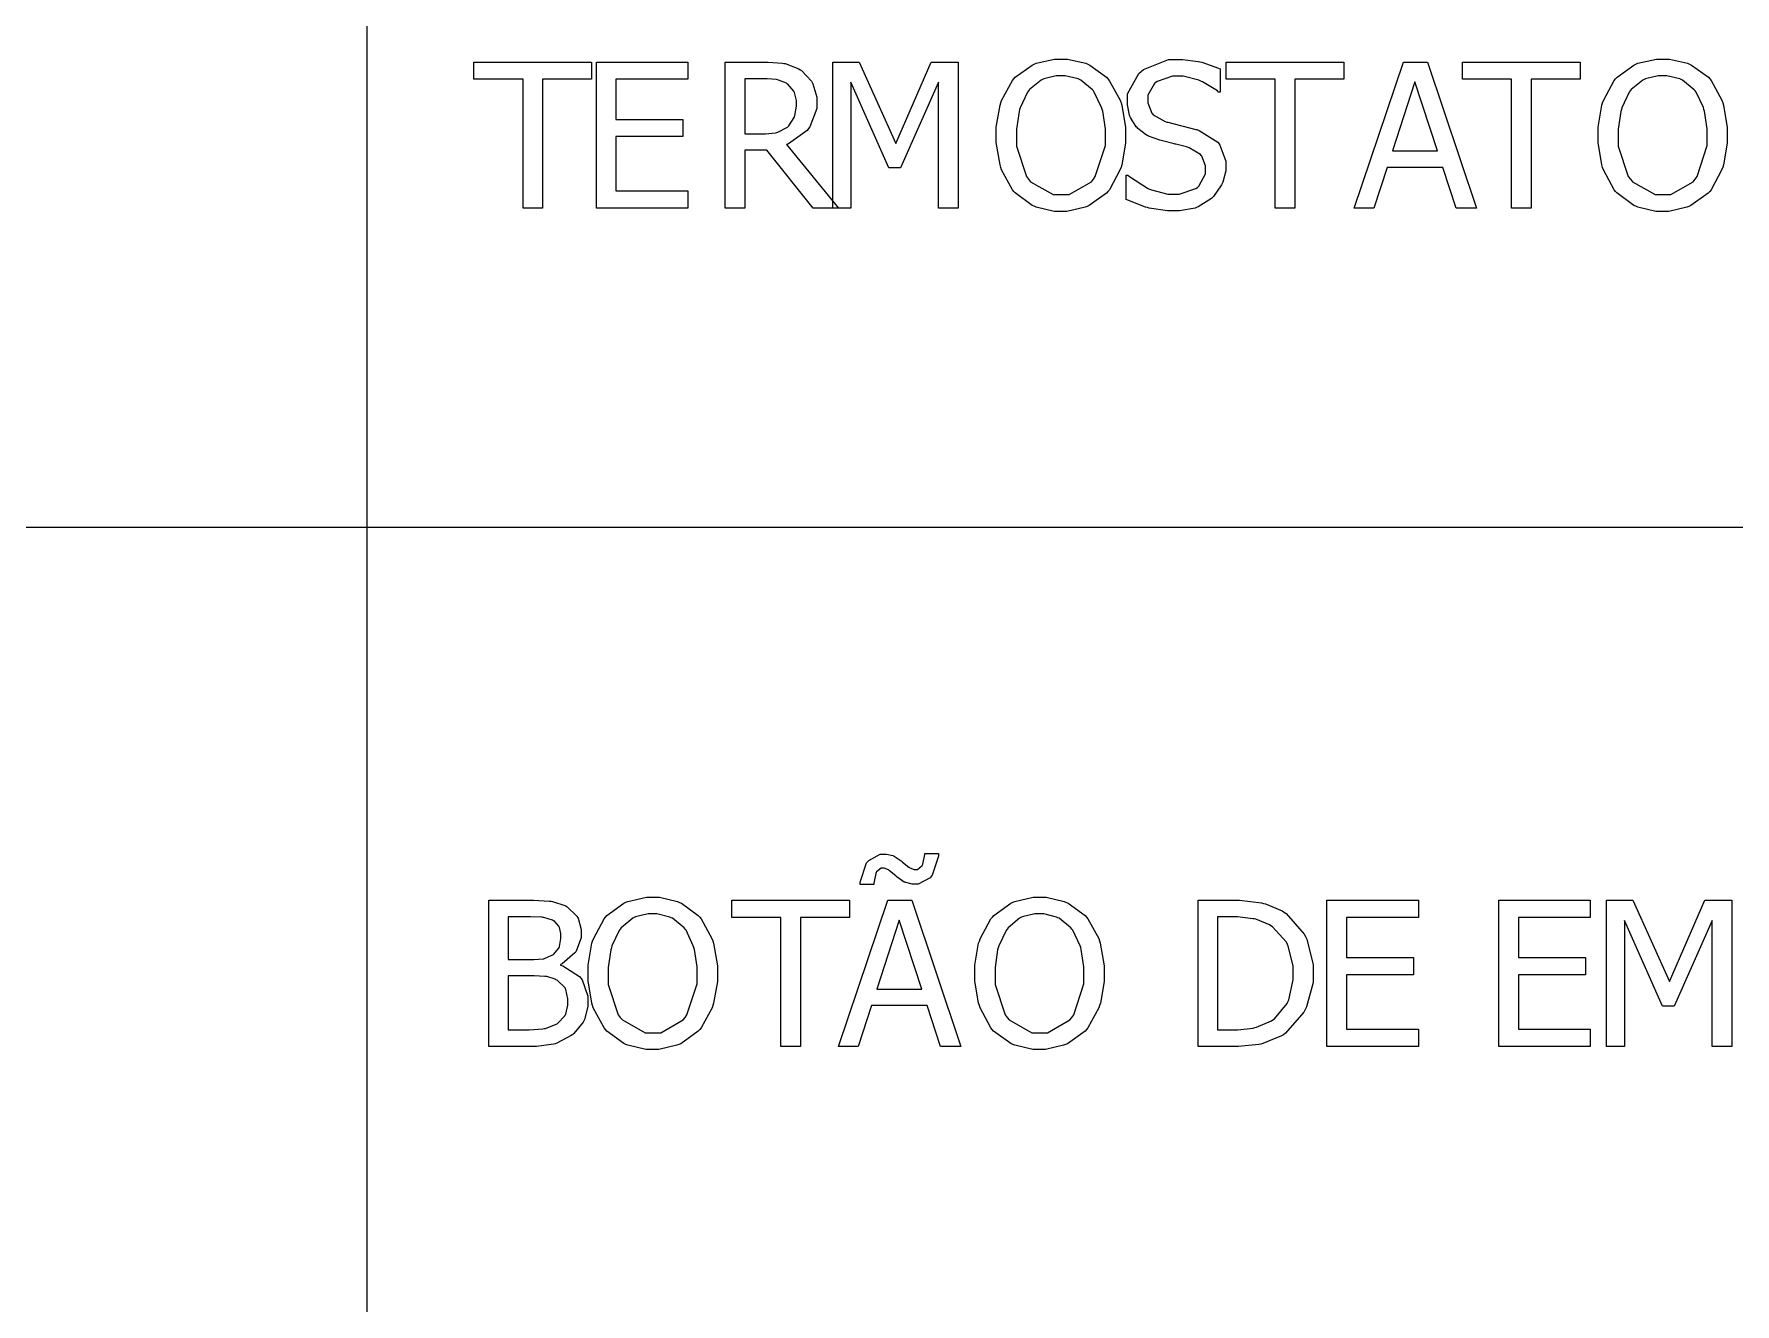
# Model space of a CAD drawing. Header units: millimetres. Extents: x 1974 to 2099, y 1386 to 1555.
# Drawn here: x 2078.661 to 2080.626, y 1483.691 to 1485.159 of the extents above; entities that cross this region are included whole.
import ezdxf

# ---------------------------------------------------------------- set-up
doc = ezdxf.new("R2010")
doc.units = ezdxf.units.MM
doc.layers.add('TEXTO', color=4, linetype='Continuous')

msp = doc.modelspace()

# ---------------------------------------------------------------- linework, layer by layer
at = {"layer": 'TEXTO', "color": 0}
for p, q in [((2079.0454, 1489.868), (2079.0454, 1472.9723)), ((2079.1691, 1485.1063), (2079.1691, 1485.1262)), ((2079.1691, 1485.1262), (2079.3051, 1485.1262)), ((2079.3051, 1485.1262), (2079.3051, 1485.1063)), ((2079.3106, 1484.9573), (2079.3106, 1485.1262)), ((2079.3106, 1485.1262), (2079.4162, 1485.1262)), ((2079.4162, 1485.1262), (2079.4162, 1485.1063)), ((2079.4595, 1484.9573), (2079.4595, 1485.1262)), ((2079.4595, 1485.1262), (2079.503, 1485.1262)), ((2079.503, 1485.1262), (2079.5091, 1485.1262)), ((2079.5091, 1485.1262), (2079.5257, 1485.1249)), ((2079.5257, 1485.1249), (2079.5274, 1485.1246)), ((2079.5274, 1485.1246), (2079.5289, 1485.1244)), ((2079.5289, 1485.1244), (2079.5444, 1485.1182)), ((2079.5838, 1484.9573), (2079.5838, 1485.1262)), ((2079.5838, 1485.1262), (2079.6144, 1485.1262)), ((2079.6144, 1485.1262), (2079.6567, 1485.0322)), ((2079.6567, 1485.0322), (2079.6974, 1485.1262)), ((2079.6974, 1485.1262), (2079.7285, 1485.1262)), ((2079.7285, 1485.1262), (2079.7285, 1484.9573)), ((2079.7285, 1485.1262), (2079.7285, 1485.1262)), ((2079.7946, 1485.1087), (2079.8143, 1485.1228)), ((2079.8143, 1485.1228), (2079.8166, 1485.1238)), ((2079.8166, 1485.1238), (2079.8189, 1485.1249)), ((2079.8189, 1485.1249), (2079.8402, 1485.1297)), ((2079.8402, 1485.1297), (2079.8474, 1485.1297)), ((2079.8474, 1485.1297), (2079.8551, 1485.1297)), ((2079.8551, 1485.1297), (2079.8762, 1485.1248)), ((2079.8762, 1485.1248), (2079.8785, 1485.1238)), ((2079.8785, 1485.1238), (2079.8807, 1485.1228)), ((2079.8807, 1485.1228), (2079.9002, 1485.1086)), ((2079.9429, 1485.1177), (2079.9716, 1485.1293)), ((2079.9716, 1485.1293), (2079.9811, 1485.1293)), ((2079.9811, 1485.1293), (2079.9878, 1485.1293)), ((2079.9878, 1485.1293), (2080.0059, 1485.1269)), ((2080.0059, 1485.1269), (2080.008, 1485.1264)), ((2080.008, 1485.1264), (2080.0101, 1485.1259)), ((2080.0101, 1485.1259), (2080.0296, 1485.1193)), ((2080.0384, 1485.1063), (2080.0384, 1485.1262)), ((2080.0384, 1485.1262), (2080.1743, 1485.1262)), ((2080.1743, 1485.1262), (2080.1743, 1485.1063)), ((2080.1863, 1484.9573), (2080.2433, 1485.1262)), ((2080.2433, 1485.1262), (2080.271, 1485.1262)), ((2080.271, 1485.1262), (2080.3278, 1484.9573)), ((2080.3116, 1485.1063), (2080.3116, 1485.1262)), ((2080.3116, 1485.1262), (2080.4475, 1485.1262)), ((2080.4475, 1485.1262), (2080.4475, 1485.1063)), ((2080.4901, 1485.1087), (2080.5097, 1485.1228)), ((2080.5097, 1485.1228), (2080.512, 1485.1238)), ((2080.512, 1485.1238), (2080.5142, 1485.1249)), ((2080.5142, 1485.1249), (2080.5357, 1485.1297)), ((2080.5357, 1485.1297), (2080.5429, 1485.1297)), ((2080.5429, 1485.1297), (2080.5506, 1485.1297)), ((2080.5506, 1485.1297), (2080.5716, 1485.1248)), ((2080.5716, 1485.1248), (2080.5739, 1485.1238)), ((2080.5739, 1485.1238), (2080.5761, 1485.1228)), ((2080.5761, 1485.1228), (2080.5957, 1485.1086)), ((2079.2258, 1485.1063), (2079.1691, 1485.1063)), ((2079.2258, 1484.9573), (2079.2258, 1485.1063)), ((2079.3051, 1485.1063), (2079.2483, 1485.1063)), ((2079.2483, 1485.1063), (2079.2483, 1484.9573)), ((2079.4162, 1485.1063), (2079.3331, 1485.1063)), ((2079.3331, 1485.1063), (2079.3331, 1485.0599)), ((2079.5042, 1485.1069), (2079.482, 1485.1069)), ((2079.482, 1485.1069), (2079.482, 1485.0432)), ((2079.5078, 1485.1069), (2079.5042, 1485.1069)), ((2079.5189, 1485.1059), (2079.5078, 1485.1069)), ((2079.5199, 1485.1056), (2079.5189, 1485.1059)), ((2079.521, 1485.1054), (2079.5199, 1485.1056)), ((2079.5302, 1485.1017), (2079.521, 1485.1054)), ((2079.5311, 1485.1012), (2079.5302, 1485.1017)), ((2079.5444, 1485.1182), (2079.5461, 1485.1172)), ((2079.5461, 1485.1172), (2079.5475, 1485.1164)), ((2079.5475, 1485.1164), (2079.5592, 1485.1041)), ((2079.5592, 1485.1041), (2079.5601, 1485.1026)), ((2079.5601, 1485.1026), (2079.5609, 1485.1012)), ((2079.6485, 1485.0039), (2079.6047, 1485.1028)), ((2079.6047, 1485.1028), (2079.6047, 1484.9573)), ((2079.7061, 1485.1028), (2079.6621, 1485.0039)), ((2079.7061, 1484.9573), (2079.7061, 1485.1028)), ((2079.7789, 1485.0819), (2079.7914, 1485.1049)), ((2079.7914, 1485.1049), (2079.793, 1485.1067)), ((2079.793, 1485.1067), (2079.7946, 1485.1087)), ((2079.8246, 1485.1054), (2079.8111, 1485.0944)), ((2079.8261, 1485.1061), (2079.8246, 1485.1054)), ((2079.8276, 1485.1069), (2079.8261, 1485.1061)), ((2079.8421, 1485.1104), (2079.8276, 1485.1069)), ((2079.8474, 1485.1104), (2079.8421, 1485.1104)), ((2079.8523, 1485.1104), (2079.8474, 1485.1104)), ((2079.8672, 1485.1067), (2079.8523, 1485.1104)), ((2079.8688, 1485.106), (2079.8672, 1485.1067)), ((2079.8703, 1485.1053), (2079.8688, 1485.106)), ((2079.8838, 1485.0943), (2079.8703, 1485.1053)), ((2079.9002, 1485.1086), (2079.9018, 1485.1067)), ((2079.9018, 1485.1067), (2079.9033, 1485.1049)), ((2079.9018, 1485.1067), (2079.9018, 1485.1067)), ((2079.9033, 1485.1049), (2079.9159, 1485.082)), ((2079.9242, 1485.0896), (2079.9376, 1485.1131)), ((2079.9376, 1485.1131), (2079.9403, 1485.1154)), ((2079.9403, 1485.1154), (2079.9429, 1485.1177)), ((2079.9556, 1485.1014), (2079.9477, 1485.0879)), ((2079.9573, 1485.1026), (2079.9556, 1485.1014)), ((2079.9588, 1485.1038), (2079.9573, 1485.1026)), ((2079.9762, 1485.1099), (2079.9588, 1485.1038)), ((2079.9826, 1485.1099), (2079.9762, 1485.1099)), ((2079.9886, 1485.1099), (2079.9826, 1485.1099)), ((2080.007, 1485.1053), (2079.9886, 1485.1099)), ((2080.0091, 1485.1043), (2080.007, 1485.1053)), ((2080.0111, 1485.1035), (2080.0091, 1485.1043)), ((2080.0283, 1485.0928), (2080.0111, 1485.1035)), ((2080.0296, 1485.1193), (2080.0314, 1485.1184)), ((2080.0314, 1485.1184), (2080.0314, 1485.0915)), ((2080.0951, 1485.1063), (2080.0384, 1485.1063)), ((2080.0951, 1484.9573), (2080.0951, 1485.1063)), ((2080.1743, 1485.1063), (2080.1176, 1485.1063)), ((2080.1176, 1485.1063), (2080.1176, 1484.9573)), ((2080.2565, 1485.1033), (2080.2306, 1485.0237)), ((2080.2827, 1485.0237), (2080.2565, 1485.1033)), ((2080.3683, 1485.1063), (2080.3116, 1485.1063)), ((2080.3683, 1484.9573), (2080.3683, 1485.1063)), ((2080.4475, 1485.1063), (2080.3909, 1485.1063)), ((2080.3909, 1485.1063), (2080.3909, 1484.9573)), ((2080.4744, 1485.0819), (2080.4868, 1485.1049)), ((2080.4868, 1485.1049), (2080.4884, 1485.1067)), ((2080.4884, 1485.1067), (2080.4901, 1485.1087)), ((2080.52, 1485.1054), (2080.5066, 1485.0944)), ((2080.5215, 1485.1061), (2080.52, 1485.1054)), ((2080.523, 1485.1069), (2080.5215, 1485.1061)), ((2080.5375, 1485.1104), (2080.523, 1485.1069)), ((2080.543, 1485.1104), (2080.5375, 1485.1104)), ((2080.5478, 1485.1104), (2080.543, 1485.1104)), ((2080.5626, 1485.1067), (2080.5478, 1485.1104)), ((2080.5642, 1485.106), (2080.5626, 1485.1067)), ((2080.5657, 1485.1053), (2080.5642, 1485.106)), ((2080.5792, 1485.0943), (2080.5657, 1485.1053)), ((2080.5957, 1485.1086), (2080.5973, 1485.1067)), ((2080.5973, 1485.1067), (2080.5988, 1485.1049)), ((2080.5973, 1485.1067), (2080.5973, 1485.1067)), ((2080.5988, 1485.1049), (2080.6113, 1485.082)), ((2079.532, 1485.1005), (2079.5311, 1485.1012)), ((2079.5387, 1485.0927), (2079.532, 1485.1005)), ((2079.5392, 1485.0917), (2079.5387, 1485.0927)), ((2079.5395, 1485.0909), (2079.5392, 1485.0917)), ((2079.5418, 1485.0819), (2079.5395, 1485.0909)), ((2079.5418, 1485.0786), (2079.5418, 1485.0819)), ((2079.5609, 1485.1012), (2079.5652, 1485.0856)), ((2079.5652, 1485.0856), (2079.5652, 1485.0804)), ((2079.778, 1485.0791), (2079.7789, 1485.0819)), ((2079.8087, 1485.0915), (2079.8002, 1485.0734)), ((2079.8099, 1485.0929), (2079.8087, 1485.0915)), ((2079.8111, 1485.0944), (2079.8099, 1485.0929)), ((2079.8849, 1485.0929), (2079.8838, 1485.0943)), ((2079.8859, 1485.0915), (2079.8849, 1485.0929)), ((2079.8944, 1485.0736), (2079.8859, 1485.0915)), ((2079.9159, 1485.082), (2079.9169, 1485.0792)), ((2079.9242, 1485.081), (2079.9242, 1485.0896)), ((2079.9477, 1485.0879), (2079.9477, 1485.0833)), ((2079.9477, 1485.0833), (2079.9477, 1485.079)), ((2080.0296, 1485.0915), (2080.0283, 1485.0928)), ((2080.0314, 1485.0915), (2080.0296, 1485.0915)), ((2080.4735, 1485.0791), (2080.4744, 1485.0819)), ((2080.5043, 1485.0915), (2080.4957, 1485.0734)), ((2080.5054, 1485.0929), (2080.5043, 1485.0915)), ((2080.5066, 1485.0944), (2080.5054, 1485.0929)), ((2080.5804, 1485.0929), (2080.5792, 1485.0943)), ((2080.5814, 1485.0915), (2080.5804, 1485.0929)), ((2080.5899, 1485.0736), (2080.5814, 1485.0915)), ((2080.6113, 1485.082), (2080.6122, 1485.0792)), ((2079.533, 1485.0527), (2079.5391, 1485.0622)), ((2079.5391, 1485.0622), (2079.5394, 1485.0632)), ((2079.5394, 1485.0632), (2079.5398, 1485.0643)), ((2079.5398, 1485.0643), (2079.5418, 1485.0751)), ((2079.5418, 1485.0751), (2079.5418, 1485.0786)), ((2079.5418, 1485.0786), (2079.5418, 1485.0786)), ((2079.5652, 1485.0726), (2079.5574, 1485.0515)), ((2079.5652, 1485.0804), (2079.5652, 1485.0726)), ((2079.7727, 1485.0511), (2079.7771, 1485.0765)), ((2079.7771, 1485.0765), (2079.778, 1485.0791)), ((2079.799, 1485.0691), (2079.7961, 1485.0486)), ((2079.7996, 1485.0712), (2079.799, 1485.0691)), ((2079.8002, 1485.0734), (2079.7996, 1485.0712)), ((2079.8951, 1485.0715), (2079.8944, 1485.0736)), ((2079.8957, 1485.0693), (2079.8951, 1485.0715)), ((2079.8988, 1485.0491), (2079.8957, 1485.0693)), ((2079.9169, 1485.0792), (2079.9177, 1485.0765)), ((2079.9177, 1485.0765), (2079.9221, 1485.0504)), ((2079.9242, 1485.0769), (2079.9242, 1485.081)), ((2079.9267, 1485.0648), (2079.9242, 1485.0769)), ((2079.9272, 1485.0635), (2079.9267, 1485.0648)), ((2079.9277, 1485.0622), (2079.9272, 1485.0635)), ((2079.9345, 1485.0514), (2079.9277, 1485.0622)), ((2079.9477, 1485.079), (2079.9524, 1485.0673)), ((2079.9524, 1485.0673), (2079.9534, 1485.0662)), ((2079.9534, 1485.0662), (2079.9542, 1485.0652)), ((2079.9542, 1485.0652), (2079.968, 1485.0574)), ((2080.4682, 1485.0511), (2080.4725, 1485.0765)), ((2080.4725, 1485.0765), (2080.4735, 1485.0791)), ((2080.4944, 1485.0691), (2080.4915, 1485.0486)), ((2080.4951, 1485.0712), (2080.4944, 1485.0691)), ((2080.4957, 1485.0734), (2080.4951, 1485.0712)), ((2080.5906, 1485.0715), (2080.5899, 1485.0736)), ((2080.5911, 1485.0693), (2080.5906, 1485.0715)), ((2080.5942, 1485.0491), (2080.5911, 1485.0693)), ((2080.6122, 1485.0792), (2080.6131, 1485.0765)), ((2080.6131, 1485.0765), (2080.6175, 1485.0504)), ((2079.3331, 1485.0599), (2079.4105, 1485.0599)), ((2079.4105, 1485.0599), (2079.4105, 1485.0401)), ((2079.482, 1485.0432), (2079.5017, 1485.0432)), ((2079.5017, 1485.0432), (2079.506, 1485.0432)), ((2079.506, 1485.0432), (2079.5177, 1485.0446)), ((2079.5177, 1485.0446), (2079.5191, 1485.0448)), ((2079.5191, 1485.0448), (2079.5204, 1485.0452)), ((2079.5204, 1485.0452), (2079.5313, 1485.051)), ((2079.5313, 1485.051), (2079.5323, 1485.0519)), ((2079.5323, 1485.0519), (2079.533, 1485.0527)), ((2079.5542, 1485.0473), (2079.5328, 1485.0319)), ((2079.5558, 1485.0494), (2079.5542, 1485.0473)), ((2079.5574, 1485.0515), (2079.5558, 1485.0494)), ((2079.7727, 1485.0417), (2079.7727, 1485.0511)), ((2079.7961, 1485.0486), (2079.7961, 1485.0417)), ((2079.8988, 1485.0417), (2079.8988, 1485.0491)), ((2079.9221, 1485.0504), (2079.9221, 1485.0417)), ((2079.9354, 1485.0504), (2079.9345, 1485.0514)), ((2079.9362, 1485.0496), (2079.9354, 1485.0504)), ((2079.9464, 1485.0419), (2079.9362, 1485.0496)), ((2079.968, 1485.0574), (2079.9698, 1485.0569)), ((2079.9698, 1485.0569), (2079.9709, 1485.0566)), ((2079.9709, 1485.0566), (2079.9855, 1485.053)), ((2079.9855, 1485.053), (2079.9873, 1485.0525)), ((2079.9873, 1485.0525), (2079.9889, 1485.0522)), ((2079.9889, 1485.0522), (2080.0032, 1485.0484)), ((2080.0032, 1485.0484), (2080.0044, 1485.0481)), ((2080.0044, 1485.0481), (2080.0073, 1485.0472)), ((2080.0073, 1485.0472), (2080.0286, 1485.0338)), ((2080.4682, 1485.0417), (2080.4682, 1485.0511)), ((2080.4915, 1485.0486), (2080.4915, 1485.0417)), ((2080.5942, 1485.0417), (2080.5942, 1485.0491)), ((2080.6175, 1485.0504), (2080.6175, 1485.0417)), ((2079.4105, 1485.0401), (2079.3331, 1485.0401)), ((2079.3331, 1485.0401), (2079.3331, 1484.9773)), ((2079.5076, 1485.0245), (2079.482, 1485.0245)), ((2079.482, 1485.0245), (2079.482, 1484.9573)), ((2079.5612, 1484.9573), (2079.5076, 1485.0245)), ((2079.5328, 1485.0319), (2079.5302, 1485.0308)), ((2079.5302, 1485.0308), (2079.5903, 1484.9573)), ((2079.5302, 1485.0308), (2079.5302, 1485.0308)), ((2079.7727, 1485.0332), (2079.7727, 1485.0417)), ((2079.7771, 1485.0073), (2079.7727, 1485.0332)), ((2079.7961, 1485.0417), (2079.7961, 1485.029)), ((2079.7961, 1485.029), (2079.8077, 1484.9939)), ((2079.8871, 1484.9939), (2079.8988, 1485.0297)), ((2079.8988, 1485.0297), (2079.8988, 1485.0417)), ((2079.8988, 1485.0417), (2079.8988, 1485.0417)), ((2079.9221, 1485.0325), (2079.9178, 1485.0074)), ((2079.9221, 1485.0417), (2079.9221, 1485.0325)), ((2079.9475, 1485.0413), (2079.9464, 1485.0419)), ((2079.9487, 1485.0407), (2079.9475, 1485.0413)), ((2079.9617, 1485.0358), (2079.9487, 1485.0407)), ((2079.9632, 1485.0355), (2079.9617, 1485.0358)), ((2079.9647, 1485.0351), (2079.9632, 1485.0355)), ((2079.9783, 1485.0318), (2079.9647, 1485.0351)), ((2079.9794, 1485.0315), (2079.9783, 1485.0318)), ((2079.9804, 1485.0313), (2079.9794, 1485.0315)), ((2079.9924, 1485.0281), (2079.9804, 1485.0313)), ((2079.9937, 1485.0277), (2079.9924, 1485.0281)), ((2079.9955, 1485.0272), (2079.9937, 1485.0277)), ((2080.0088, 1485.0194), (2079.9955, 1485.0272)), ((2080.0286, 1485.0338), (2080.0299, 1485.032)), ((2080.0299, 1485.032), (2080.0312, 1485.0302)), ((2080.0312, 1485.0302), (2080.038, 1485.0116)), ((2080.2306, 1485.0237), (2080.2827, 1485.0237)), ((2080.2306, 1485.0237), (2080.2306, 1485.0237)), ((2080.4682, 1485.0332), (2080.4682, 1485.0417)), ((2080.4725, 1485.0073), (2080.4682, 1485.0332)), ((2080.4915, 1485.0417), (2080.4915, 1485.029)), ((2080.4915, 1485.029), (2080.5031, 1484.9939)), ((2080.5826, 1484.9939), (2080.5942, 1485.0297)), ((2080.5942, 1485.0297), (2080.5942, 1485.0417)), ((2080.5942, 1485.0417), (2080.5942, 1485.0417)), ((2080.6175, 1485.0325), (2080.6132, 1485.0074)), ((2080.6175, 1485.0417), (2080.6175, 1485.0325)), ((2079.6621, 1485.0039), (2079.6485, 1485.0039)), ((2079.778, 1485.0045), (2079.7771, 1485.0073)), ((2079.7788, 1485.0018), (2079.778, 1485.0045)), ((2079.9169, 1485.0046), (2079.916, 1485.0019)), ((2079.9178, 1485.0074), (2079.9169, 1485.0046)), ((2080.0096, 1485.0183), (2080.0088, 1485.0194)), ((2080.0104, 1485.0173), (2080.0096, 1485.0183)), ((2080.0146, 1485.0061), (2080.0104, 1485.0173)), ((2080.0146, 1485.0019), (2080.0146, 1485.0061)), ((2080.038, 1485.0116), (2080.038, 1485.0054)), ((2080.038, 1485.0054), (2080.038, 1485.0006)), ((2080.2244, 1485.0045), (2080.209, 1484.9573)), ((2080.2888, 1485.0045), (2080.2244, 1485.0045)), ((2080.3042, 1484.9573), (2080.2888, 1485.0045)), ((2080.4734, 1485.0045), (2080.4725, 1485.0073)), ((2080.4743, 1485.0018), (2080.4734, 1485.0045)), ((2080.6123, 1485.0046), (2080.6114, 1485.0019)), ((2080.6132, 1485.0074), (2080.6123, 1485.0046)), ((2079.7913, 1484.9787), (2079.7788, 1485.0018)), ((2079.8077, 1484.9939), (2079.81, 1484.9908)), ((2079.81, 1484.9908), (2079.8124, 1484.9879)), ((2079.8124, 1484.9879), (2079.8386, 1484.9732)), ((2079.8568, 1484.9732), (2079.8826, 1484.9879)), ((2079.8826, 1484.9879), (2079.8849, 1484.9908)), ((2079.8849, 1484.9908), (2079.8871, 1484.9939)), ((2079.916, 1485.0019), (2079.9034, 1484.9787)), ((2079.923, 1484.9673), (2079.923, 1484.9955)), ((2079.923, 1484.9955), (2079.9247, 1484.9955)), ((2079.9247, 1484.9955), (2079.9265, 1484.9939)), ((2079.9265, 1484.9939), (2079.9475, 1484.9804)), ((2080.0067, 1484.9828), (2080.0146, 1484.9971)), ((2080.0146, 1484.9971), (2080.0146, 1485.0019)), ((2080.0332, 1484.9844), (2080.0238, 1484.9708)), ((2080.0339, 1484.9859), (2080.0332, 1484.9844)), ((2080.0346, 1484.9875), (2080.0339, 1484.9859)), ((2080.038, 1485.0006), (2080.0346, 1484.9875)), ((2080.4867, 1484.9787), (2080.4743, 1485.0018)), ((2080.5031, 1484.9939), (2080.5055, 1484.9908)), ((2080.5055, 1484.9908), (2080.5078, 1484.9879)), ((2080.5078, 1484.9879), (2080.5341, 1484.9732)), ((2080.5523, 1484.9732), (2080.578, 1484.9879)), ((2080.578, 1484.9879), (2080.5803, 1484.9908)), ((2080.5803, 1484.9908), (2080.5826, 1484.9939)), ((2080.6114, 1485.0019), (2080.5989, 1484.9787)), ((2079.3331, 1484.9773), (2079.4162, 1484.9773)), ((2079.4162, 1484.9773), (2079.4162, 1484.9573)), ((2079.7929, 1484.9768), (2079.7913, 1484.9787)), ((2079.7946, 1484.9749), (2079.7929, 1484.9768)), ((2079.8142, 1484.9606), (2079.7946, 1484.9749)), ((2079.8386, 1484.9732), (2079.8474, 1484.9732)), ((2079.8474, 1484.9732), (2079.8568, 1484.9732)), ((2079.9, 1484.9748), (2079.88, 1484.9604)), ((2079.9018, 1484.9768), (2079.9, 1484.9748)), ((2079.9034, 1484.9787), (2079.9018, 1484.9768)), ((2079.9249, 1484.9665), (2079.923, 1484.9673)), ((2079.9452, 1484.9587), (2079.9249, 1484.9665)), ((2079.9475, 1484.9804), (2079.9498, 1484.9794)), ((2079.9498, 1484.9794), (2079.9521, 1484.9784)), ((2079.9521, 1484.9784), (2079.9708, 1484.9737)), ((2079.9708, 1484.9737), (2079.977, 1484.9737)), ((2079.977, 1484.9737), (2079.9839, 1484.9737)), ((2079.9839, 1484.9737), (2080.0034, 1484.9801)), ((2080.0034, 1484.9801), (2080.0051, 1484.9814)), ((2080.0051, 1484.9814), (2080.0067, 1484.9828)), ((2080.0213, 1484.9684), (2080.0059, 1484.9589)), ((2080.0227, 1484.9696), (2080.0213, 1484.9684)), ((2080.0238, 1484.9708), (2080.0227, 1484.9696)), ((2080.4883, 1484.9768), (2080.4867, 1484.9787)), ((2080.49, 1484.9749), (2080.4883, 1484.9768)), ((2080.5097, 1484.9606), (2080.49, 1484.9749)), ((2080.5341, 1484.9732), (2080.543, 1484.9732)), ((2080.543, 1484.9732), (2080.5523, 1484.9732)), ((2080.5955, 1484.9748), (2080.5754, 1484.9604)), ((2080.5973, 1484.9768), (2080.5955, 1484.9748)), ((2080.5989, 1484.9787), (2080.5973, 1484.9768)), ((2079.2483, 1484.9573), (2079.2258, 1484.9573)), ((2079.2483, 1484.9573), (2079.2483, 1484.9573)), ((2079.4162, 1484.9573), (2079.3106, 1484.9573)), ((2079.4162, 1484.9573), (2079.4162, 1484.9573)), ((2079.482, 1484.9573), (2079.4595, 1484.9573)), ((2079.5903, 1484.9573), (2079.5612, 1484.9573)), ((2079.6047, 1484.9573), (2079.5838, 1484.9573)), ((2079.7285, 1484.9573), (2079.7061, 1484.9573)), ((2079.8165, 1484.9596), (2079.8142, 1484.9606)), ((2079.8187, 1484.9586), (2079.8165, 1484.9596)), ((2079.8396, 1484.9537), (2079.8187, 1484.9586)), ((2079.8474, 1484.9537), (2079.8396, 1484.9537)), ((2079.8543, 1484.9537), (2079.8474, 1484.9537)), ((2079.8754, 1484.9585), (2079.8543, 1484.9537)), ((2079.8777, 1484.9594), (2079.8754, 1484.9585)), ((2079.88, 1484.9604), (2079.8777, 1484.9594)), ((2079.9473, 1484.958), (2079.9452, 1484.9587)), ((2079.9494, 1484.9575), (2079.9473, 1484.958)), ((2079.9706, 1484.9542), (2079.9494, 1484.9575)), ((2079.9785, 1484.9542), (2079.9706, 1484.9542)), ((2079.9844, 1484.9542), (2079.9785, 1484.9542)), ((2079.9785, 1484.9542), (2079.9785, 1484.9542)), ((2080.0025, 1484.9575), (2079.9844, 1484.9542)), ((2080.0042, 1484.9583), (2080.0025, 1484.9575)), ((2080.0059, 1484.9589), (2080.0042, 1484.9583)), ((2080.1176, 1484.9573), (2080.0951, 1484.9573)), ((2080.1176, 1484.9573), (2080.1176, 1484.9573)), ((2080.209, 1484.9573), (2080.1863, 1484.9573)), ((2080.209, 1484.9573), (2080.209, 1484.9573)), ((2080.3278, 1484.9573), (2080.3042, 1484.9573)), ((2080.3909, 1484.9573), (2080.3683, 1484.9573)), ((2080.3909, 1484.9573), (2080.3909, 1484.9573)), ((2080.512, 1484.9596), (2080.5097, 1484.9606)), ((2080.5142, 1484.9586), (2080.512, 1484.9596)), ((2080.5351, 1484.9537), (2080.5142, 1484.9586)), ((2080.5429, 1484.9537), (2080.5351, 1484.9537)), ((2080.5498, 1484.9537), (2080.5429, 1484.9537)), ((2080.5708, 1484.9585), (2080.5498, 1484.9537)), ((2080.5731, 1484.9594), (2080.5708, 1484.9585)), ((2080.5754, 1484.9604), (2080.5731, 1484.9594)), ((2098.7779, 1484.5882), (2069.8934, 1484.5882)), ((2079.6155, 1484.1786), (2079.6227, 1484.2007)), ((2079.6227, 1484.2007), (2079.6241, 1484.2022)), ((2079.6241, 1484.2022), (2079.6253, 1484.2036)), ((2079.6253, 1484.2036), (2079.6387, 1484.211)), ((2079.6387, 1484.211), (2079.6432, 1484.211)), ((2079.6432, 1484.211), (2079.6458, 1484.211)), ((2079.6458, 1484.211), (2079.653, 1484.2092)), ((2079.653, 1484.2092), (2079.6539, 1484.2088)), ((2079.6539, 1484.2088), (2079.6547, 1484.2085)), ((2079.6547, 1484.2085), (2079.6627, 1484.2031)), ((2079.6627, 1484.2031), (2079.6636, 1484.2023)), ((2079.6636, 1484.2023), (2079.6644, 1484.2016)), ((2079.6644, 1484.2016), (2079.6717, 1484.1959)), ((2079.6816, 1484.1932), (2079.6869, 1484.1976)), ((2079.6869, 1484.1976), (2079.6873, 1484.1984)), ((2079.6873, 1484.1984), (2079.6878, 1484.1992)), ((2079.6878, 1484.1992), (2079.6901, 1484.2103)), ((2079.6901, 1484.2103), (2079.6902, 1484.2116)), ((2079.6902, 1484.2116), (2079.7061, 1484.2116)), ((2079.6902, 1484.2116), (2079.6902, 1484.2116)), ((2079.7059, 1484.2087), (2079.6988, 1484.1866)), ((2079.7061, 1484.2116), (2079.7059, 1484.2087)), ((2079.6154, 1484.1758), (2079.6155, 1484.1786)), ((2079.6336, 1484.1887), (2079.6313, 1484.1772)), ((2079.6339, 1484.1895), (2079.6336, 1484.1887)), ((2079.6343, 1484.1904), (2079.6339, 1484.1895)), ((2079.6398, 1484.1946), (2079.6343, 1484.1904)), ((2079.6418, 1484.1946), (2079.6398, 1484.1946)), ((2079.6433, 1484.1946), (2079.6418, 1484.1946)), ((2079.6482, 1484.1926), (2079.6433, 1484.1946)), ((2079.6489, 1484.1921), (2079.6482, 1484.1926)), ((2079.6495, 1484.1917), (2079.6489, 1484.1921)), ((2079.6567, 1484.1858), (2079.6495, 1484.1917)), ((2079.6575, 1484.1851), (2079.6567, 1484.1858)), ((2079.6583, 1484.1843), (2079.6575, 1484.1851)), ((2079.6664, 1484.1787), (2079.6583, 1484.1843)), ((2079.6673, 1484.1784), (2079.6664, 1484.1787)), ((2079.6681, 1484.1781), (2079.6673, 1484.1784)), ((2079.6755, 1484.1763), (2079.6681, 1484.1781)), ((2079.6717, 1484.1959), (2079.6724, 1484.1955)), ((2079.6724, 1484.1955), (2079.673, 1484.1951)), ((2079.673, 1484.1951), (2079.678, 1484.1932)), ((2079.678, 1484.1932), (2079.6796, 1484.1932)), ((2079.6796, 1484.1932), (2079.6816, 1484.1932)), ((2079.6963, 1484.1836), (2079.6826, 1484.1763)), ((2079.6976, 1484.1851), (2079.6963, 1484.1836)), ((2079.6988, 1484.1866), (2079.6976, 1484.1851)), ((2079.347, 1484.1563), (2079.3684, 1484.1612)), ((2079.3684, 1484.1612), (2079.3756, 1484.1612)), ((2079.3756, 1484.1612), (2079.3834, 1484.1612)), ((2079.3834, 1484.1612), (2079.4043, 1484.1563)), ((2079.6313, 1484.1758), (2079.6154, 1484.1758)), ((2079.6313, 1484.1772), (2079.6313, 1484.1758)), ((2079.6781, 1484.1763), (2079.6755, 1484.1763)), ((2079.6826, 1484.1763), (2079.6781, 1484.1763)), ((2079.794, 1484.1563), (2079.8155, 1484.1612)), ((2079.8155, 1484.1612), (2079.8227, 1484.1612)), ((2079.8227, 1484.1612), (2079.8304, 1484.1612)), ((2079.8304, 1484.1612), (2079.8513, 1484.1563)), ((2079.1863, 1483.9887), (2079.1863, 1484.1576)), ((2079.1863, 1484.1576), (2079.2311, 1484.1576)), ((2079.2304, 1484.1384), (2079.2088, 1484.1384)), ((2079.2088, 1484.1384), (2079.2088, 1484.089)), ((2079.2346, 1484.1384), (2079.2304, 1484.1384)), ((2079.2311, 1484.1576), (2079.2378, 1484.1576)), ((2079.2477, 1484.1379), (2079.2346, 1484.1384)), ((2079.2378, 1484.1576), (2079.2566, 1484.1566)), ((2079.2566, 1484.1566), (2079.2582, 1484.1564)), ((2079.2582, 1484.1564), (2079.2597, 1484.1563)), ((2079.2597, 1484.1563), (2079.2741, 1484.1516)), ((2079.2741, 1484.1516), (2079.2756, 1484.1508)), ((2079.2756, 1484.1508), (2079.277, 1484.15)), ((2079.277, 1484.15), (2079.288, 1484.1394)), ((2079.288, 1484.1394), (2079.2887, 1484.1381)), ((2079.2887, 1484.1381), (2079.2894, 1484.1368)), ((2079.3196, 1484.1363), (2079.3213, 1484.1382)), ((2079.3213, 1484.1382), (2079.3228, 1484.1401)), ((2079.3228, 1484.1401), (2079.3425, 1484.1543)), ((2079.3425, 1484.1543), (2079.3448, 1484.1553)), ((2079.3448, 1484.1553), (2079.347, 1484.1563)), ((2079.3558, 1484.1383), (2079.3544, 1484.1375)), ((2079.3703, 1484.1418), (2079.3558, 1484.1383)), ((2079.3757, 1484.1418), (2079.3703, 1484.1418)), ((2079.3805, 1484.1418), (2079.3757, 1484.1418)), ((2079.3953, 1484.1382), (2079.3805, 1484.1418)), ((2079.3969, 1484.1374), (2079.3953, 1484.1382)), ((2079.4043, 1484.1563), (2079.4067, 1484.1551)), ((2079.4067, 1484.1551), (2079.4089, 1484.1542)), ((2079.4089, 1484.1542), (2079.4283, 1484.1401)), ((2079.4283, 1484.1401), (2079.43, 1484.1382)), ((2079.43, 1484.1382), (2079.4316, 1484.1363)), ((2079.43, 1484.1382), (2079.43, 1484.1382)), ((2079.4671, 1484.1376), (2079.4671, 1484.1576)), ((2079.4671, 1484.1576), (2079.6031, 1484.1576)), ((2079.5903, 1483.9887), (2079.6473, 1484.1576)), ((2079.6031, 1484.1576), (2079.6031, 1484.1376)), ((2079.6473, 1484.1576), (2079.675, 1484.1576)), ((2079.675, 1484.1576), (2079.7319, 1483.9887)), ((2079.7666, 1484.1363), (2079.7683, 1484.1382)), ((2079.7683, 1484.1382), (2079.7699, 1484.1401)), ((2079.7699, 1484.1401), (2079.7894, 1484.1543)), ((2079.7894, 1484.1543), (2079.7918, 1484.1553)), ((2079.7918, 1484.1553), (2079.794, 1484.1563)), ((2079.8027, 1484.1383), (2079.8013, 1484.1375)), ((2079.8173, 1484.1418), (2079.8027, 1484.1383)), ((2079.8227, 1484.1418), (2079.8173, 1484.1418)), ((2079.8276, 1484.1418), (2079.8227, 1484.1418)), ((2079.8423, 1484.1382), (2079.8276, 1484.1418)), ((2079.844, 1484.1374), (2079.8423, 1484.1382)), ((2079.8513, 1484.1563), (2079.8537, 1484.1551)), ((2079.8537, 1484.1551), (2079.8559, 1484.1542)), ((2079.8559, 1484.1542), (2079.8754, 1484.1401)), ((2079.8754, 1484.1401), (2079.877, 1484.1382)), ((2079.877, 1484.1382), (2079.8786, 1484.1363)), ((2079.877, 1484.1382), (2079.877, 1484.1382)), ((2080.0059, 1483.9887), (2080.0059, 1484.1576)), ((2080.0059, 1484.1576), (2080.0444, 1484.1576)), ((2080.0455, 1484.1384), (2080.0284, 1484.1384)), ((2080.0284, 1484.1384), (2080.0284, 1484.008)), ((2080.0444, 1484.1576), (2080.0537, 1484.1576)), ((2080.0514, 1484.1384), (2080.0455, 1484.1384)), ((2080.0691, 1484.1363), (2080.0514, 1484.1384)), ((2080.0537, 1484.1576), (2080.0794, 1484.1547)), ((2080.0794, 1484.1547), (2080.0817, 1484.154)), ((2080.0817, 1484.154), (2080.084, 1484.1534)), ((2080.084, 1484.1534), (2080.1032, 1484.1453)), ((2080.1032, 1484.1453), (2080.1048, 1484.1442)), ((2080.1048, 1484.1442), (2080.1076, 1484.1425)), ((2080.1076, 1484.1425), (2080.1286, 1484.1186)), ((2080.1549, 1483.9887), (2080.1549, 1484.1576)), ((2080.1549, 1484.1576), (2080.2605, 1484.1576)), ((2080.2605, 1484.1576), (2080.2605, 1484.1376)), ((2080.3537, 1483.9887), (2080.3537, 1484.1576)), ((2080.3537, 1484.1576), (2080.4592, 1484.1576)), ((2080.4592, 1484.1576), (2080.4592, 1484.1376)), ((2080.4779, 1483.9887), (2080.4779, 1484.1576)), ((2080.4779, 1484.1576), (2080.5085, 1484.1576)), ((2080.5085, 1484.1576), (2080.5507, 1484.0636)), ((2080.5507, 1484.0636), (2080.5915, 1484.1576)), ((2080.5915, 1484.1576), (2080.6226, 1484.1576)), ((2080.6226, 1484.1576), (2080.6226, 1483.9887)), ((2080.6226, 1484.1576), (2080.6226, 1484.1576)), ((2079.2489, 1484.1378), (2079.2477, 1484.1379)), ((2079.25, 1484.1377), (2079.2489, 1484.1378)), ((2079.26, 1484.1346), (2079.25, 1484.1377)), ((2079.261, 1484.134), (2079.26, 1484.1346)), ((2079.2617, 1484.1337), (2079.261, 1484.134)), ((2079.2672, 1484.1277), (2079.2617, 1484.1337)), ((2079.2676, 1484.1269), (2079.2672, 1484.1277)), ((2079.2679, 1484.1263), (2079.2676, 1484.1269)), ((2079.2697, 1484.1191), (2079.2679, 1484.1263)), ((2079.2697, 1484.1163), (2079.2697, 1484.1191)), ((2079.2894, 1484.1368), (2079.293, 1484.1238)), ((2079.293, 1484.1238), (2079.293, 1484.1194)), ((2079.293, 1484.1194), (2079.293, 1484.1142)), ((2079.3071, 1484.1132), (2079.3196, 1484.1363)), ((2079.337, 1484.1228), (2079.3285, 1484.1048)), ((2079.3382, 1484.1243), (2079.337, 1484.1228)), ((2079.3393, 1484.1258), (2079.3382, 1484.1243)), ((2079.3528, 1484.1368), (2079.3393, 1484.1258)), ((2079.3544, 1484.1375), (2079.3528, 1484.1368)), ((2079.3984, 1484.1368), (2079.3969, 1484.1374)), ((2079.4119, 1484.1258), (2079.3984, 1484.1368)), ((2079.4131, 1484.1243), (2079.4119, 1484.1258)), ((2079.4142, 1484.123), (2079.4131, 1484.1243)), ((2079.4226, 1484.105), (2079.4142, 1484.123)), ((2079.4316, 1484.1363), (2079.444, 1484.1135)), ((2079.5239, 1484.1376), (2079.4671, 1484.1376)), ((2079.5239, 1483.9887), (2079.5239, 1484.1376)), ((2079.6031, 1484.1376), (2079.5463, 1484.1376)), ((2079.5463, 1484.1376), (2079.5463, 1483.9887)), ((2079.6606, 1484.1347), (2079.6346, 1484.055)), ((2079.6867, 1484.055), (2079.6606, 1484.1347)), ((2079.7542, 1484.1132), (2079.7666, 1484.1363)), ((2079.784, 1484.1228), (2079.7755, 1484.1048)), ((2079.7852, 1484.1243), (2079.784, 1484.1228)), ((2079.7863, 1484.1258), (2079.7852, 1484.1243)), ((2079.7997, 1484.1368), (2079.7863, 1484.1258)), ((2079.8013, 1484.1375), (2079.7997, 1484.1368)), ((2079.8455, 1484.1368), (2079.844, 1484.1374)), ((2079.859, 1484.1258), (2079.8455, 1484.1368)), ((2079.8602, 1484.1243), (2079.859, 1484.1258)), ((2079.8612, 1484.123), (2079.8602, 1484.1243)), ((2079.8697, 1484.105), (2079.8612, 1484.123)), ((2079.8786, 1484.1363), (2079.8911, 1484.1135)), ((2080.0709, 1484.136), (2080.0691, 1484.1363)), ((2080.0725, 1484.1356), (2080.0709, 1484.136)), ((2080.0886, 1484.1291), (2080.0725, 1484.1356)), ((2080.0901, 1484.1281), (2080.0886, 1484.1291)), ((2080.0921, 1484.1268), (2080.0901, 1484.1281)), ((2080.1081, 1484.109), (2080.0921, 1484.1268)), ((2080.1286, 1484.1186), (2080.1302, 1484.1156)), ((2080.2605, 1484.1376), (2080.1774, 1484.1376)), ((2080.1774, 1484.1376), (2080.1774, 1484.0913)), ((2080.4592, 1484.1376), (2080.3761, 1484.1376)), ((2080.3761, 1484.1376), (2080.3761, 1484.0913)), ((2080.5426, 1484.0352), (2080.4988, 1484.1342)), ((2080.4988, 1484.1342), (2080.4988, 1483.9887)), ((2080.6002, 1484.1342), (2080.5562, 1484.0352)), ((2080.6002, 1483.9887), (2080.6002, 1484.1342)), ((2079.261, 1484.0951), (2079.2671, 1484.1023)), ((2079.2671, 1484.1023), (2079.2675, 1484.1032)), ((2079.2675, 1484.1032), (2079.2678, 1484.1041)), ((2079.2678, 1484.1041), (2079.2697, 1484.1133)), ((2079.2697, 1484.1133), (2079.2697, 1484.1163)), ((2079.2697, 1484.1163), (2079.2697, 1484.1163)), ((2079.2877, 1484.0998), (2079.2867, 1484.0982)), ((2079.293, 1484.1142), (2079.2877, 1484.0998)), ((2079.301, 1484.0825), (2079.3054, 1484.1079)), ((2079.3054, 1484.1079), (2079.3062, 1484.1105)), ((2079.3062, 1484.1105), (2079.3071, 1484.1132)), ((2079.3273, 1484.1004), (2079.3244, 1484.08)), ((2079.3279, 1484.1026), (2079.3273, 1484.1004)), ((2079.3285, 1484.1048), (2079.3279, 1484.1026)), ((2079.4233, 1484.1029), (2079.4226, 1484.105)), ((2079.4239, 1484.1007), (2079.4233, 1484.1029)), ((2079.427, 1484.0806), (2079.4239, 1484.1007)), ((2079.444, 1484.1135), (2079.445, 1484.1106)), ((2079.445, 1484.1106), (2079.4459, 1484.1079)), ((2079.4459, 1484.1079), (2079.4504, 1484.0818)), ((2079.7479, 1484.0825), (2079.7523, 1484.1079)), ((2079.7523, 1484.1079), (2079.7532, 1484.1105)), ((2079.7532, 1484.1105), (2079.7542, 1484.1132)), ((2079.7742, 1484.1004), (2079.7713, 1484.08)), ((2079.7749, 1484.1026), (2079.7742, 1484.1004)), ((2079.7755, 1484.1048), (2079.7749, 1484.1026)), ((2079.8703, 1484.1029), (2079.8697, 1484.105)), ((2079.871, 1484.1007), (2079.8703, 1484.1029)), ((2079.8739, 1484.0806), (2079.871, 1484.1007)), ((2079.8911, 1484.1135), (2079.892, 1484.1106)), ((2079.892, 1484.1106), (2079.8928, 1484.1079)), ((2079.8928, 1484.1079), (2079.8973, 1484.0818)), ((2080.1092, 1484.1066), (2080.1081, 1484.109)), ((2080.1102, 1484.1044), (2080.1092, 1484.1066)), ((2080.1157, 1484.0817), (2080.1102, 1484.1044)), ((2080.1302, 1484.1156), (2080.1316, 1484.1127)), ((2080.1316, 1484.1127), (2080.1391, 1484.083)), ((2079.2088, 1484.089), (2079.2343, 1484.089)), ((2079.2343, 1484.089), (2079.2382, 1484.089)), ((2079.2382, 1484.089), (2079.249, 1484.0899)), ((2079.249, 1484.0899), (2079.2498, 1484.0901)), ((2079.2498, 1484.0901), (2079.2506, 1484.0903)), ((2079.2506, 1484.0903), (2079.2592, 1484.094)), ((2079.2592, 1484.094), (2079.2602, 1484.0945)), ((2079.2602, 1484.0945), (2079.261, 1484.0951)), ((2079.2711, 1484.0843), (2079.2692, 1484.0835)), ((2079.2692, 1484.0835), (2079.2692, 1484.0825)), ((2079.2692, 1484.0825), (2079.2718, 1484.0818)), ((2079.2856, 1484.0967), (2079.2711, 1484.0843)), ((2079.2718, 1484.0818), (2079.2911, 1484.0694)), ((2079.2867, 1484.0982), (2079.2856, 1484.0967)), ((2079.301, 1484.073), (2079.301, 1484.0825)), ((2079.3244, 1484.08), (2079.3244, 1484.073)), ((2079.427, 1484.073), (2079.427, 1484.0806)), ((2079.4504, 1484.0818), (2079.4504, 1484.073)), ((2079.7479, 1484.073), (2079.7479, 1484.0825)), ((2079.7713, 1484.08), (2079.7713, 1484.073)), ((2079.8739, 1484.073), (2079.8739, 1484.0806)), ((2079.8973, 1484.0818), (2079.8973, 1484.073)), ((2080.1157, 1484.0734), (2080.1157, 1484.0817)), ((2080.1391, 1484.083), (2080.1391, 1484.073)), ((2080.1774, 1484.0913), (2080.2549, 1484.0913)), ((2080.2549, 1484.0913), (2080.2549, 1484.0714)), ((2080.3761, 1484.0913), (2080.4536, 1484.0913)), ((2080.4536, 1484.0913), (2080.4536, 1484.0714)), ((2079.2343, 1484.0703), (2079.2088, 1484.0703)), ((2079.2088, 1484.0703), (2079.2088, 1484.0079)), ((2079.2385, 1484.0703), (2079.2343, 1484.0703)), ((2079.2511, 1484.0697), (2079.2385, 1484.0703)), ((2079.2522, 1484.0695), (2079.2511, 1484.0697)), ((2079.2533, 1484.0694), (2079.2522, 1484.0695)), ((2079.2628, 1484.0663), (2079.2533, 1484.0694)), ((2079.2638, 1484.0658), (2079.2628, 1484.0663)), ((2079.2652, 1484.0652), (2079.2638, 1484.0658)), ((2079.2744, 1484.0564), (2079.2652, 1484.0652)), ((2079.2911, 1484.0694), (2079.2926, 1484.0676)), ((2079.2926, 1484.0676), (2079.294, 1484.0658)), ((2079.294, 1484.0658), (2079.3009, 1484.0469)), ((2079.301, 1484.0645), (2079.301, 1484.073)), ((2079.3052, 1484.0388), (2079.301, 1484.0645)), ((2079.3244, 1484.073), (2079.3244, 1484.0604)), ((2079.3244, 1484.0604), (2079.3359, 1484.0252)), ((2079.4153, 1484.0252), (2079.427, 1484.0611)), ((2079.427, 1484.0611), (2079.427, 1484.073)), ((2079.427, 1484.073), (2079.427, 1484.073)), ((2079.4504, 1484.0639), (2079.446, 1484.0388)), ((2079.4504, 1484.073), (2079.4504, 1484.0639)), ((2079.7479, 1484.0645), (2079.7479, 1484.073)), ((2079.7523, 1484.0388), (2079.7479, 1484.0645)), ((2079.7713, 1484.073), (2079.7713, 1484.0604)), ((2079.7713, 1484.0604), (2079.783, 1484.0252)), ((2079.8624, 1484.0252), (2079.8739, 1484.0611)), ((2079.8739, 1484.0611), (2079.8739, 1484.073)), ((2079.8739, 1484.073), (2079.8739, 1484.073)), ((2079.8973, 1484.0639), (2079.893, 1484.0388)), ((2079.8973, 1484.073), (2079.8973, 1484.0639)), ((2080.1107, 1484.0426), (2080.1157, 1484.0657)), ((2080.1157, 1484.0657), (2080.1157, 1484.0734)), ((2080.1157, 1484.0734), (2080.1157, 1484.0734)), ((2080.1391, 1484.0626), (2080.1312, 1484.0344)), ((2080.1391, 1484.073), (2080.1391, 1484.0626)), ((2080.1391, 1484.073), (2080.1391, 1484.073)), ((2080.2549, 1484.0714), (2080.1774, 1484.0714)), ((2080.1774, 1484.0714), (2080.1774, 1484.0087)), ((2080.4536, 1484.0714), (2080.3761, 1484.0714)), ((2080.3761, 1484.0714), (2080.3761, 1484.0087)), ((2079.2749, 1484.0554), (2079.2744, 1484.0564)), ((2079.2753, 1484.0543), (2079.2749, 1484.0554)), ((2079.2776, 1484.0436), (2079.2753, 1484.0543)), ((2079.2776, 1484.0396), (2079.2776, 1484.0436)), ((2079.3009, 1484.0469), (2079.3009, 1484.0406)), ((2079.3009, 1484.0406), (2079.3009, 1484.035)), ((2079.3009, 1484.0406), (2079.3009, 1484.0406)), ((2079.6346, 1484.055), (2079.6867, 1484.055)), ((2079.6346, 1484.055), (2079.6346, 1484.055)), ((2080.1088, 1484.0383), (2080.1097, 1484.0404)), ((2080.1097, 1484.0404), (2080.1107, 1484.0426)), ((2079.2664, 1484.0159), (2079.2741, 1484.0242)), ((2079.2741, 1484.0242), (2079.2746, 1484.0251)), ((2079.2746, 1484.0251), (2079.2751, 1484.026)), ((2079.2751, 1484.026), (2079.2776, 1484.0362)), ((2079.2776, 1484.0362), (2079.2776, 1484.0396)), ((2079.2776, 1484.0396), (2079.2776, 1484.0396)), ((2079.3009, 1484.035), (2079.2969, 1484.02)), ((2079.3061, 1484.0359), (2079.3052, 1484.0388)), ((2079.307, 1484.0332), (2079.3061, 1484.0359)), ((2079.3195, 1484.0101), (2079.307, 1484.0332)), ((2079.3359, 1484.0252), (2079.3382, 1484.0222)), ((2079.3382, 1484.0222), (2079.3406, 1484.0193)), ((2079.4108, 1484.0193), (2079.4131, 1484.0222)), ((2079.4131, 1484.0222), (2079.4153, 1484.0252)), ((2079.4443, 1484.0333), (2079.4317, 1484.0101)), ((2079.4451, 1484.036), (2079.4443, 1484.0333)), ((2079.446, 1484.0388), (2079.4451, 1484.036)), ((2079.6284, 1484.0359), (2079.6131, 1483.9887)), ((2079.6929, 1484.0359), (2079.6284, 1484.0359)), ((2079.7083, 1483.9887), (2079.6929, 1484.0359)), ((2079.7532, 1484.0359), (2079.7523, 1484.0388)), ((2079.754, 1484.0332), (2079.7532, 1484.0359)), ((2079.7665, 1484.0101), (2079.754, 1484.0332)), ((2079.783, 1484.0252), (2079.7853, 1484.0222)), ((2079.7853, 1484.0222), (2079.7876, 1484.0193)), ((2079.8577, 1484.0193), (2079.86, 1484.0222)), ((2079.86, 1484.0222), (2079.8624, 1484.0252)), ((2079.8912, 1484.0333), (2079.8787, 1484.0101)), ((2079.8921, 1484.036), (2079.8912, 1484.0333)), ((2079.893, 1484.0388), (2079.8921, 1484.036)), ((2080.0922, 1484.0193), (2080.0941, 1484.0206)), ((2080.0941, 1484.0206), (2080.1088, 1484.0383)), ((2080.1281, 1484.0282), (2080.1071, 1484.0039)), ((2080.1297, 1484.0313), (2080.1281, 1484.0282)), ((2080.1312, 1484.0344), (2080.1297, 1484.0313)), ((2080.5562, 1484.0352), (2080.5426, 1484.0352)), ((2079.2088, 1484.0079), (2079.2271, 1484.0079)), ((2079.2271, 1484.0079), (2079.2328, 1484.0079)), ((2079.2328, 1484.0079), (2079.2489, 1484.0091)), ((2079.2489, 1484.0091), (2079.2504, 1484.0093)), ((2079.2504, 1484.0093), (2079.2517, 1484.0095)), ((2079.2517, 1484.0095), (2079.2642, 1484.0144)), ((2079.2642, 1484.0144), (2079.2653, 1484.015)), ((2079.2816, 1484.0012), (2079.2647, 1483.9924)), ((2079.2653, 1484.015), (2079.2664, 1484.0159)), ((2079.2833, 1484.0025), (2079.2816, 1484.0012)), ((2079.2847, 1484.0036), (2079.2833, 1484.0025)), ((2079.2954, 1484.0167), (2079.2847, 1484.0036)), ((2079.2961, 1484.0183), (2079.2954, 1484.0167)), ((2079.2969, 1484.02), (2079.2961, 1484.0183)), ((2079.3211, 1484.0082), (2079.3195, 1484.0101)), ((2079.3228, 1484.0064), (2079.3211, 1484.0082)), ((2079.3424, 1483.992), (2079.3228, 1484.0064)), ((2079.3406, 1484.0193), (2079.3668, 1484.0046)), ((2079.3668, 1484.0046), (2079.3757, 1484.0046)), ((2079.3757, 1484.0046), (2079.385, 1484.0046)), ((2079.385, 1484.0046), (2079.4108, 1484.0193)), ((2079.4283, 1484.0062), (2079.4081, 1483.9918)), ((2079.43, 1484.0082), (2079.4283, 1484.0062)), ((2079.4317, 1484.0101), (2079.43, 1484.0082)), ((2079.7681, 1484.0082), (2079.7665, 1484.0101)), ((2079.7697, 1484.0064), (2079.7681, 1484.0082)), ((2079.7894, 1483.992), (2079.7697, 1484.0064)), ((2079.7876, 1484.0193), (2079.8139, 1484.0046)), ((2079.8139, 1484.0046), (2079.8227, 1484.0046)), ((2079.8227, 1484.0046), (2079.832, 1484.0046)), ((2079.832, 1484.0046), (2079.8577, 1484.0193)), ((2079.8753, 1484.0062), (2079.8551, 1483.9918)), ((2079.877, 1484.0082), (2079.8753, 1484.0062)), ((2079.8787, 1484.0101), (2079.877, 1484.0082)), ((2080.0284, 1484.008), (2080.0455, 1484.008)), ((2080.0455, 1484.008), (2080.052, 1484.008)), ((2080.052, 1484.008), (2080.0697, 1484.01)), ((2080.0697, 1484.01), (2080.0717, 1484.0104)), ((2080.0717, 1484.0104), (2080.0735, 1484.0108)), ((2080.0735, 1484.0108), (2080.0907, 1484.0181)), ((2080.1024, 1484.0009), (2080.0807, 1483.9919)), ((2080.0907, 1484.0181), (2080.0922, 1484.0193)), ((2080.1045, 1484.0022), (2080.1024, 1484.0009)), ((2080.1071, 1484.0039), (2080.1045, 1484.0022)), ((2080.1774, 1484.0087), (2080.2605, 1484.0087)), ((2080.2605, 1484.0087), (2080.2605, 1483.9887)), ((2080.3761, 1484.0087), (2080.4592, 1484.0087)), ((2080.4592, 1484.0087), (2080.4592, 1483.9887)), ((2079.2348, 1483.9887), (2079.1863, 1483.9887)), ((2079.2413, 1483.9887), (2079.2348, 1483.9887)), ((2079.2611, 1483.9913), (2079.2413, 1483.9887)), ((2079.2629, 1483.9918), (2079.2611, 1483.9913)), ((2079.2647, 1483.9924), (2079.2629, 1483.9918)), ((2079.3447, 1483.991), (2079.3424, 1483.992)), ((2079.347, 1483.99), (2079.3447, 1483.991)), ((2079.3678, 1483.9852), (2079.347, 1483.99)), ((2079.3756, 1483.9852), (2079.3678, 1483.9852)), ((2079.3826, 1483.9852), (2079.3756, 1483.9852)), ((2079.4036, 1483.99), (2079.3826, 1483.9852)), ((2079.406, 1483.9908), (2079.4036, 1483.99)), ((2079.4081, 1483.9918), (2079.406, 1483.9908)), ((2079.5463, 1483.9887), (2079.5239, 1483.9887)), ((2079.5463, 1483.9887), (2079.5463, 1483.9887)), ((2079.6131, 1483.9887), (2079.5903, 1483.9887)), ((2079.6131, 1483.9887), (2079.6131, 1483.9887)), ((2079.7319, 1483.9887), (2079.7083, 1483.9887)), ((2079.7918, 1483.991), (2079.7894, 1483.992)), ((2079.794, 1483.99), (2079.7918, 1483.991)), ((2079.8148, 1483.9852), (2079.794, 1483.99)), ((2079.8227, 1483.9852), (2079.8148, 1483.9852)), ((2079.8296, 1483.9852), (2079.8227, 1483.9852)), ((2079.8505, 1483.99), (2079.8296, 1483.9852)), ((2079.8529, 1483.9908), (2079.8505, 1483.99)), ((2079.8551, 1483.9918), (2079.8529, 1483.9908)), ((2080.0448, 1483.9887), (2080.0059, 1483.9887)), ((2080.0527, 1483.9887), (2080.0448, 1483.9887)), ((2080.0763, 1483.991), (2080.0527, 1483.9887)), ((2080.0786, 1483.9914), (2080.0763, 1483.991)), ((2080.0807, 1483.9919), (2080.0786, 1483.9914)), ((2080.2605, 1483.9887), (2080.1549, 1483.9887)), ((2080.2605, 1483.9887), (2080.2605, 1483.9887)), ((2080.4592, 1483.9887), (2080.3537, 1483.9887)), ((2080.4592, 1483.9887), (2080.4592, 1483.9887)), ((2080.4988, 1483.9887), (2080.4779, 1483.9887)), ((2080.6226, 1483.9887), (2080.6002, 1483.9887))]:
    msp.add_line(p, q, dxfattribs=at)

doc.saveas('drawing.dxf')
